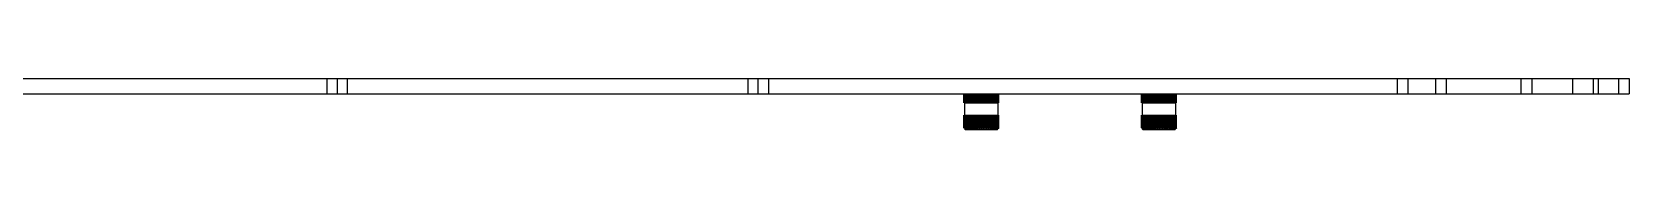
# Model space of a CAD drawing. Header units: millimetres. Extents: x 0 to 1189, y 0 to 841.
# Drawn here: x 540.7 to 698.1, y 615.2 to 620.2 of the extents above; entities that cross this region are included whole.
import ezdxf

# ---------------------------------------------------------------- set-up
doc = ezdxf.new("R2010")
doc.units = ezdxf.units.MM
doc.header["$LTSCALE"] = 65.395
doc.layers.get('0').update_dxf_attribs({"linetype": 'CONTINUOUS'})

msp = doc.modelspace()

# ---------------------------------------------------------------- linework, layer by layer
at = {"color": 7, "linetype": 'Continuous'}
for p, q in [((379.43, 620.2), (698.11, 620.2)), ((569.79, 618.7), (569.79, 620.2)), ((570.79, 620.2), (570.79, 618.7)), ((571.79, 620.2), (571.79, 618.7)), ((611.29, 618.7), (611.29, 620.2)), ((612.29, 618.7), (612.29, 620.2)), ((613.29, 620.2), (613.29, 618.7)), ((675.29, 618.7), (675.29, 620.2)), ((676.29, 620.2), (676.29, 618.7)), ((679.06, 618.7), (679.06, 620.2)), ((680.13, 618.7), (680.13, 620.2)), ((687.45, 620.2), (687.45, 618.7)), ((688.52, 620.2), (688.52, 618.7)), ((692.56, 618.7), (692.56, 620.2)), ((694.56, 620.2), (694.56, 618.7)), ((695.06, 620.2), (695.06, 618.7)), ((697.11, 618.7), (697.11, 620.2)), ((698.11, 620.2), (698.11, 618.7)), ((379.43, 618.7), (698.11, 618.7)), ((632.54, 617.8), (632.54, 618.7)), ((632.58, 617.8), (632.58, 618.7)), ((632.64, 615.35), (632.64, 618.7)), ((632.65, 618.7), (632.65, 617.8)), ((632.71, 617.8), (632.71, 618.7)), ((632.72, 618.7), (632.72, 617.8)), ((632.8, 617.8), (632.8, 618.7)), ((632.82, 618.7), (632.82, 617.8)), ((632.9, 617.8), (632.9, 618.7)), ((632.93, 618.7), (632.93, 617.8)), ((633.03, 617.8), (633.03, 618.7)), ((633.05, 618.7), (633.05, 617.8)), ((633.16, 617.8), (633.16, 618.7)), ((633.19, 618.7), (633.19, 617.8)), ((633.31, 617.8), (633.31, 618.7)), ((633.34, 618.7), (633.34, 617.8)), ((633.47, 617.8), (633.47, 618.7)), ((633.5, 618.7), (633.5, 617.8)), ((633.63, 617.8), (633.63, 618.7)), ((633.67, 618.7), (633.67, 617.8)), ((633.81, 617.8), (633.81, 618.7)), ((633.84, 618.7), (633.84, 617.8)), ((633.98, 617.8), (633.98, 618.7)), ((634.02, 618.7), (634.02, 617.8)), ((634.17, 617.8), (634.17, 618.7)), ((634.2, 618.7), (634.2, 617.8)), ((634.35, 617.8), (634.35, 618.7)), ((634.39, 618.7), (634.39, 617.8)), ((634.53, 617.8), (634.53, 618.7)), ((634.57, 618.7), (634.57, 617.8)), ((634.71, 617.8), (634.71, 618.7)), ((634.75, 618.7), (634.75, 617.8)), ((634.89, 617.8), (634.89, 618.7)), ((634.92, 618.7), (634.92, 617.8)), ((635.05, 617.8), (635.05, 618.7)), ((635.09, 618.7), (635.09, 617.8)), ((635.21, 617.8), (635.21, 618.7)), ((635.24, 618.7), (635.24, 617.8)), ((635.36, 617.8), (635.36, 618.7)), ((635.39, 618.7), (635.39, 617.8)), ((635.5, 617.8), (635.5, 618.7)), ((635.53, 618.7), (635.53, 617.8)), ((635.62, 617.8), (635.62, 618.7)), ((635.65, 618.7), (635.65, 617.8)), ((635.73, 617.8), (635.73, 618.7)), ((635.75, 618.7), (635.75, 617.8)), ((635.83, 617.8), (635.83, 618.7)), ((635.84, 618.7), (635.84, 617.8)), ((635.9, 617.8), (635.9, 618.7)), ((635.92, 615.35), (635.92, 618.7)), ((635.96, 617.8), (635.96, 618.7)), ((636, 617.8), (636, 618.7)), ((650.06, 617.8), (650.06, 618.7)), ((650.1, 617.8), (650.1, 618.7)), ((650.15, 615.35), (650.15, 618.7)), ((650.16, 618.7), (650.16, 617.8)), ((650.22, 617.8), (650.22, 618.7)), ((650.24, 618.7), (650.24, 617.8)), ((650.31, 617.8), (650.31, 618.7)), ((650.33, 618.7), (650.33, 617.8)), ((650.42, 617.8), (650.42, 618.7)), ((650.44, 618.7), (650.44, 617.8)), ((650.54, 617.8), (650.54, 618.7)), ((650.57, 618.7), (650.57, 617.8)), ((650.68, 617.8), (650.68, 618.7)), ((650.7, 618.7), (650.7, 617.8)), ((650.82, 617.8), (650.82, 618.7)), ((650.85, 618.7), (650.85, 617.8)), ((650.98, 617.8), (650.98, 618.7)), ((651.01, 618.7), (651.01, 617.8)), ((651.15, 617.8), (651.15, 618.7)), ((651.18, 618.7), (651.18, 617.8)), ((651.32, 617.8), (651.32, 618.7)), ((651.36, 618.7), (651.36, 617.8)), ((651.5, 617.8), (651.5, 618.7)), ((651.53, 618.7), (651.53, 617.8)), ((651.68, 617.8), (651.68, 618.7)), ((651.72, 618.7), (651.72, 617.8)), ((651.86, 617.8), (651.86, 618.7)), ((651.9, 618.7), (651.9, 617.8)), ((652.05, 617.8), (652.05, 618.7)), ((652.08, 618.7), (652.08, 617.8)), ((652.23, 617.8), (652.23, 618.7)), ((652.26, 618.7), (652.26, 617.8)), ((652.4, 617.8), (652.4, 618.7)), ((652.43, 618.7), (652.43, 617.8)), ((652.57, 617.8), (652.57, 618.7)), ((652.6, 618.7), (652.6, 617.8)), ((652.73, 617.8), (652.73, 618.7)), ((652.76, 618.7), (652.76, 617.8)), ((652.88, 617.8), (652.88, 618.7)), ((652.91, 618.7), (652.91, 617.8)), ((653.02, 617.8), (653.02, 618.7)), ((653.04, 618.7), (653.04, 617.8)), ((653.14, 617.8), (653.14, 618.7)), ((653.16, 618.7), (653.16, 617.8)), ((653.25, 617.8), (653.25, 618.7)), ((653.27, 618.7), (653.27, 617.8)), ((653.34, 617.8), (653.34, 618.7)), ((653.36, 618.7), (653.36, 617.8)), ((653.42, 617.8), (653.42, 618.7)), ((653.43, 615.35), (653.43, 618.7)), ((653.48, 617.8), (653.48, 618.7)), ((653.52, 617.8), (653.52, 618.7)), ((632.54, 617.8), (632.55, 617.8)), ((632.59, 617.8), (632.77, 617.8)), ((632.8, 617.8), (635.96, 617.8)), ((636, 617.8), (636.01, 617.8)), ((650.06, 617.8), (650.07, 617.8)), ((650.1, 617.8), (653.48, 617.8)), ((653.52, 617.8), (653.52, 617.8)), ((632.55, 616.6), (632.54, 616.6)), ((632.54, 615.35), (632.54, 616.6)), ((632.58, 616.6), (635.96, 616.6)), ((632.58, 615.35), (632.58, 616.6)), ((632.65, 616.6), (632.65, 615.35)), ((632.71, 615.35), (632.71, 616.6)), ((632.72, 616.6), (632.72, 615.35)), ((632.8, 615.35), (632.8, 616.6)), ((632.82, 616.6), (632.82, 615.35)), ((632.9, 615.35), (632.9, 616.6)), ((632.93, 616.6), (632.93, 615.35)), ((633.03, 615.35), (633.03, 616.6)), ((633.05, 616.6), (633.05, 615.35)), ((633.16, 615.35), (633.16, 616.6)), ((633.19, 616.6), (633.19, 615.35)), ((633.31, 615.35), (633.31, 616.6)), ((633.34, 616.6), (633.34, 615.35)), ((633.47, 615.35), (633.47, 616.6)), ((633.5, 616.6), (633.5, 615.35)), ((633.63, 615.35), (633.63, 616.6)), ((633.67, 616.6), (633.67, 615.35)), ((633.81, 615.35), (633.81, 616.6)), ((633.84, 616.6), (633.84, 615.35)), ((633.98, 615.35), (633.98, 616.6)), ((634.02, 616.6), (634.02, 615.35)), ((634.17, 615.35), (634.17, 616.6)), ((634.2, 616.6), (634.2, 615.35)), ((634.35, 615.35), (634.35, 616.6)), ((634.39, 616.6), (634.39, 615.35)), ((634.53, 615.35), (634.53, 616.6)), ((634.57, 616.6), (634.57, 615.35)), ((634.71, 615.35), (634.71, 616.6)), ((634.75, 616.6), (634.75, 615.35)), ((634.89, 615.35), (634.89, 616.6)), ((634.92, 616.6), (634.92, 615.35)), ((635.05, 615.35), (635.05, 616.6)), ((635.09, 616.6), (635.09, 615.35)), ((635.21, 615.35), (635.21, 616.6)), ((635.24, 616.6), (635.24, 615.35)), ((635.36, 615.35), (635.36, 616.6)), ((635.39, 616.6), (635.39, 615.35)), ((635.5, 615.35), (635.5, 616.6)), ((635.53, 616.6), (635.53, 615.35)), ((635.62, 615.35), (635.62, 616.6)), ((635.65, 616.6), (635.65, 615.35)), ((635.73, 615.35), (635.73, 616.6)), ((635.75, 616.6), (635.75, 615.35)), ((635.83, 615.35), (635.83, 616.6)), ((635.84, 616.6), (635.84, 615.35)), ((635.9, 615.35), (635.9, 616.6)), ((635.96, 615.35), (635.96, 616.6)), ((636.01, 616.6), (636, 616.6)), ((636, 615.35), (636, 616.6)), ((650.07, 616.6), (650.06, 616.6)), ((650.06, 615.35), (650.06, 616.6)), ((650.1, 616.6), (653.36, 616.6)), ((650.1, 615.35), (650.1, 616.6)), ((650.16, 616.6), (650.16, 615.35)), ((650.22, 615.35), (650.22, 616.6)), ((650.24, 616.6), (650.24, 615.35)), ((650.31, 615.35), (650.31, 616.6)), ((650.33, 616.6), (650.33, 615.35)), ((650.42, 615.35), (650.42, 616.6)), ((650.44, 616.6), (650.44, 615.35)), ((650.54, 615.35), (650.54, 616.6)), ((650.57, 616.6), (650.57, 615.35)), ((650.68, 615.35), (650.68, 616.6)), ((650.7, 616.6), (650.7, 615.35)), ((650.82, 615.35), (650.82, 616.6)), ((650.85, 616.6), (650.85, 615.35)), ((650.98, 615.35), (650.98, 616.6)), ((651.01, 616.6), (651.01, 615.35)), ((651.15, 615.35), (651.15, 616.6)), ((651.18, 616.6), (651.18, 615.35)), ((651.32, 615.35), (651.32, 616.6)), ((651.36, 616.6), (651.36, 615.35)), ((651.5, 615.35), (651.5, 616.6)), ((651.53, 616.6), (651.53, 615.35)), ((651.68, 615.35), (651.68, 616.6)), ((651.72, 616.6), (651.72, 615.35)), ((651.86, 615.35), (651.86, 616.6)), ((651.9, 616.6), (651.9, 615.35)), ((652.05, 615.35), (652.05, 616.6)), ((652.08, 616.6), (652.08, 615.35)), ((652.23, 615.35), (652.23, 616.6)), ((652.26, 616.6), (652.26, 615.35)), ((652.4, 615.35), (652.4, 616.6)), ((652.43, 616.6), (652.43, 615.35)), ((652.57, 615.35), (652.57, 616.6)), ((652.6, 616.6), (652.6, 615.35)), ((652.73, 615.35), (652.73, 616.6)), ((652.76, 616.6), (652.76, 615.35)), ((652.88, 615.35), (652.88, 616.6)), ((652.91, 616.6), (652.91, 615.35)), ((653.02, 615.35), (653.02, 616.6)), ((653.04, 616.6), (653.04, 615.35)), ((653.14, 615.35), (653.14, 616.6)), ((653.16, 616.6), (653.16, 615.35)), ((653.25, 615.35), (653.25, 616.6)), ((653.27, 616.6), (653.27, 615.35)), ((653.34, 615.35), (653.34, 616.6)), ((653.36, 616.6), (653.36, 615.35)), ((653.37, 616.6), (653.48, 616.6)), ((653.42, 615.35), (653.42, 616.6)), ((653.48, 615.35), (653.48, 616.6)), ((653.52, 616.6), (653.52, 616.6)), ((653.52, 615.35), (653.52, 616.6)), ((632.54, 615.35), (632.55, 615.35)), ((632.58, 615.35), (632.59, 615.35)), ((632.68, 615.2), (632.62, 615.26)), ((632.64, 615.35), (632.65, 615.35)), ((632.68, 615.2), (635.88, 615.2)), ((632.71, 615.35), (632.72, 615.35)), ((632.8, 615.35), (632.82, 615.35)), ((632.9, 615.35), (632.93, 615.35)), ((633.03, 615.35), (633.05, 615.35)), ((633.03, 615.32), (633.03, 615.35)), ((633.15, 615.35), (633.15, 615.27)), ((633.16, 615.35), (633.19, 615.35)), ((633.16, 615.32), (633.16, 615.35)), ((633.29, 615.35), (633.29, 615.27)), ((633.31, 615.35), (633.34, 615.35)), ((633.47, 615.35), (633.5, 615.35)), ((633.63, 615.35), (633.67, 615.35)), ((633.81, 615.35), (633.84, 615.35)), ((633.98, 615.35), (634.02, 615.35)), ((634.17, 615.35), (634.2, 615.35)), ((634.35, 615.35), (634.39, 615.35)), ((634.53, 615.35), (634.57, 615.35)), ((634.71, 615.35), (634.75, 615.35)), ((634.89, 615.35), (634.92, 615.35)), ((635.05, 615.35), (635.09, 615.35)), ((635.21, 615.35), (635.24, 615.35)), ((635.26, 615.35), (635.26, 615.27)), ((635.36, 615.35), (635.39, 615.35)), ((635.39, 615.35), (635.39, 615.3)), ((635.39, 615.3), (635.4, 615.27)), ((635.4, 615.35), (635.4, 615.27)), ((635.5, 615.35), (635.53, 615.35)), ((635.53, 615.35), (635.52, 615.3)), ((635.52, 615.3), (635.52, 615.27)), ((635.62, 615.35), (635.65, 615.35)), ((635.73, 615.35), (635.75, 615.35)), ((635.83, 615.35), (635.84, 615.35)), ((635.88, 615.2), (635.91, 615.23)), ((635.9, 615.35), (635.92, 615.35)), ((635.96, 615.35), (635.97, 615.35)), ((636, 615.35), (636.01, 615.35)), ((650.06, 615.35), (650.07, 615.35)), ((650.1, 615.35), (650.11, 615.35)), ((650.19, 615.2), (650.13, 615.26)), ((650.15, 615.35), (650.16, 615.35)), ((650.19, 615.2), (653.39, 615.2)), ((650.22, 615.35), (650.24, 615.35)), ((650.31, 615.35), (650.33, 615.35)), ((650.42, 615.35), (650.44, 615.35)), ((650.54, 615.35), (650.57, 615.35)), ((650.54, 615.32), (650.54, 615.35)), ((650.67, 615.32), (650.68, 615.35)), ((650.67, 615.35), (650.67, 615.27)), ((650.68, 615.35), (650.7, 615.35)), ((650.81, 615.35), (650.81, 615.27)), ((650.82, 615.35), (650.85, 615.35)), ((650.98, 615.35), (651.01, 615.35)), ((651.15, 615.35), (651.18, 615.35)), ((651.32, 615.35), (651.36, 615.35)), ((651.5, 615.35), (651.53, 615.35)), ((651.68, 615.35), (651.72, 615.35)), ((651.86, 615.35), (651.9, 615.35)), ((652.05, 615.35), (652.08, 615.35)), ((652.23, 615.35), (652.26, 615.35)), ((652.4, 615.35), (652.43, 615.35)), ((652.57, 615.35), (652.6, 615.35)), ((652.73, 615.35), (652.76, 615.35)), ((652.78, 615.35), (652.78, 615.27)), ((652.88, 615.35), (652.91, 615.35)), ((652.91, 615.35), (652.91, 615.3)), ((652.91, 615.35), (652.91, 615.27)), ((652.91, 615.3), (652.91, 615.27)), ((653.02, 615.35), (653.04, 615.35)), ((653.04, 615.35), (653.04, 615.3)), ((653.04, 615.3), (653.04, 615.27)), ((653.14, 615.35), (653.16, 615.35)), ((653.25, 615.35), (653.27, 615.35)), ((653.34, 615.35), (653.36, 615.35)), ((653.39, 615.2), (653.42, 615.23)), ((653.42, 615.35), (653.43, 615.35)), ((653.48, 615.35), (653.49, 615.35)), ((653.52, 615.35), (653.52, 615.35))]:
    msp.add_line(p, q, dxfattribs=at)
for centre, radius, start, end in [((505.55, 618.49), 127.74, 359.8827, 0.0924), ((523.07, 618.49), 127.74, 359.8827, 0.0924), ((636.59, 618.81), 5.32, 220.5231, 220.8809), ((636.75, 618.44), 5.19, 216.4924, 216.8391), ((636.56, 620.15), 6.23, 230.428, 231.1579), ((637.09, 618.1), 5.24, 211.6593, 211.9836), ((636.66, 620.44), 6.48, 231.7351, 232.4575), ((636.65, 617.82), 4.72, 211.9767, 212.6925), ((636.23, 619.75), 5.71, 231.1625, 231.561), ((637.76, 617.81), 5.62, 205.9545, 206.2405), ((636.34, 620.01), 5.95, 232.4619, 232.8559), ((636.78, 620.66), 6.68, 232.6802, 233.3961), ((637.24, 617.55), 5.04, 206.2341, 206.8675), ((636.45, 620.23), 6.14, 233.4005, 233.7908), ((639.14, 617.58), 6.73, 199.3685, 199.5961), ((638.72, 617.43), 6.27, 199.5974, 199.8401), ((636.89, 620.82), 6.82, 233.2939, 234.0052), ((638.22, 617.25), 5.75, 199.8378, 200.1009), ((636.57, 620.37), 6.27, 234.0095, 234.3971), ((642.66, 617.42), 9.97, 191.9955, 192.1435), ((641.57, 617.19), 8.86, 192.1399, 192.4698), ((637.15, 621.08), 7.12, 233.5997, 233.9429), ((636.89, 620.73), 6.68, 233.9463, 234.3121), ((636.69, 620.45), 6.34, 234.3091, 234.6954), ((657.85, 617.11), 24.88, 184.1162, 184.2312), ((637.27, 621.08), 7.12, 233.5997, 233.9429), ((637.02, 620.73), 6.68, 233.9463, 234.3121), ((636.82, 620.45), 6.34, 234.3091, 234.6954), ((608.34, 617.11), 24.88, 355.7688, 355.8838), ((637.4, 621), 7.04, 233.2978, 233.6421), ((637.14, 620.65), 6.61, 233.6454, 234.0125), ((636.94, 620.37), 6.27, 234.0095, 234.3971), ((624.64, 617.19), 8.86, 347.5302, 347.8601), ((623.55, 617.42), 9.97, 347.8565, 348.0045), ((637.52, 620.84), 6.9, 232.6842, 233.0306), ((637.16, 620.36), 6.3, 233.0274, 233.7872), ((627.59, 617.41), 6.22, 339.9108, 340.6442), ((637.4, 620.29), 6.29, 231.7258, 232.8421), ((628.94, 617.63), 5.22, 333.1414, 334.0607), ((637.52, 620.01), 6.05, 230.4184, 231.5468), ((629.65, 617.91), 4.88, 327.3171, 328.3571), ((637.65, 619.69), 5.77, 228.7061, 229.8468), ((630.08, 618.23), 4.85, 322.4148, 323.5243), ((637.8, 619.33), 5.49, 226.5326, 227.6831), ((630.49, 618.49), 4.84, 318.3408, 319.1259), ((630.12, 618.81), 5.32, 319.1191, 319.4769), ((637.96, 618.96), 5.22, 223.8274, 224.9808), ((630.7, 618.85), 5.06, 315.0095, 315.8012), ((630.35, 619.19), 5.55, 315.7945, 316.1562), ((638.31, 618.7), 5.16, 220.5171, 221.2546), ((637.95, 618.38), 4.68, 221.2598, 221.6652), ((630.86, 619.22), 5.33, 312.3075, 313.0967), ((630.52, 619.58), 5.83, 313.0903, 313.4515), ((638.61, 618.34), 5.02, 216.4864, 217.2016), ((638.22, 618.04), 4.54, 217.2069, 217.6011), ((630.9, 619.69), 5.77, 310.1528, 311.2935), ((638.9, 617.91), 4.88, 211.6426, 212.6826), ((631.03, 620.01), 6.05, 308.4528, 309.5812), ((639.61, 617.63), 5.22, 205.939, 206.8583), ((631.16, 620.29), 6.29, 307.1575, 308.2738), ((640.96, 617.41), 6.22, 199.3556, 200.0889), ((631.28, 620.51), 6.49, 306.2224, 307.3286), ((644.24, 617.26), 9.2, 191.9868, 192.4646), ((631.4, 620.66), 6.63, 305.6158, 306.7148), ((631.52, 620.74), 6.7, 305.3175, 306.4127), ((631.75, 620.6), 6.52, 305.3095, 306.0597), ((631.42, 621.05), 7.08, 306.0541, 306.3992), ((631.87, 620.52), 6.45, 305.6078, 306.3606), ((627.33, 617.11), 8.5, 347.5271, 347.6983), ((626.26, 617.34), 9.59, 347.7009, 348.0076), ((631.55, 620.96), 7, 306.355, 306.7012), ((631.99, 620.37), 6.32, 306.2143, 306.9721), ((630.31, 617.26), 5.77, 339.8988, 340.161), ((629.64, 617.5), 6.48, 340.165, 340.6361), ((631.67, 620.81), 6.86, 306.9664, 307.3148), ((632.11, 620.16), 6.12, 307.1492, 307.9142), ((631.48, 617.47), 4.85, 333.127, 333.455), ((630.97, 617.72), 5.42, 333.4597, 334.0509), ((631.78, 620.58), 6.66, 307.9083, 308.2597), ((632.21, 619.88), 5.88, 308.4443, 309.2177), ((632.04, 617.73), 4.55, 327.3015, 327.6718), ((631.61, 618.01), 5.06, 327.6769, 328.3466), ((631.93, 618.34), 5.02, 322.7984, 323.5136), ((631.88, 620.29), 6.41, 309.2117, 309.5667), ((632.09, 618.7), 5.16, 318.7454, 319.4829), ((654.1, 618.81), 5.32, 220.5231, 220.8809), ((654.27, 618.44), 5.19, 216.4924, 216.8391), ((654.08, 620.15), 6.23, 230.428, 231.1579), ((654.61, 618.1), 5.24, 211.6593, 211.9836), ((654.18, 620.44), 6.48, 231.7351, 232.4575), ((654.17, 617.82), 4.72, 211.9767, 212.6925), ((653.75, 619.75), 5.71, 231.1625, 231.561), ((655.28, 617.81), 5.62, 205.9545, 206.2405), ((653.85, 620.01), 5.95, 232.4619, 232.8559), ((654.29, 620.66), 6.68, 232.6802, 233.3961), ((654.75, 617.55), 5.04, 206.2341, 206.8675), ((656.66, 617.58), 6.73, 199.3685, 199.5961), ((653.96, 620.23), 6.14, 233.4005, 233.7908), ((656.23, 617.43), 6.27, 199.5974, 199.8401), ((654.41, 620.82), 6.82, 233.2939, 234.0052), ((655.74, 617.25), 5.75, 199.8378, 200.1009), ((654.08, 620.37), 6.27, 234.0095, 234.3971), ((660.17, 617.42), 9.97, 191.9955, 192.1435), ((659.08, 617.19), 8.86, 192.1399, 192.4698), ((654.67, 621.08), 7.12, 233.5997, 233.9429), ((654.41, 620.73), 6.68, 233.9463, 234.3121), ((654.21, 620.45), 6.34, 234.3091, 234.6954), ((675.36, 617.11), 24.88, 184.1162, 184.2312), ((654.79, 621.08), 7.12, 233.5997, 233.9429), ((654.53, 620.73), 6.68, 233.9463, 234.3121), ((654.33, 620.45), 6.34, 234.3091, 234.6954), ((625.85, 617.11), 24.88, 355.7688, 355.8838), ((654.91, 621), 7.04, 233.2978, 233.6421), ((654.66, 620.65), 6.61, 233.6454, 234.0125), ((654.46, 620.37), 6.27, 234.0095, 234.3971), ((642.16, 617.19), 8.86, 347.5302, 347.8601), ((641.07, 617.42), 9.97, 347.8565, 348.0045), ((655.04, 620.84), 6.9, 232.6842, 233.0306), ((654.68, 620.36), 6.3, 233.0274, 233.7872), ((645.11, 617.41), 6.22, 339.9108, 340.6442), ((654.91, 620.29), 6.29, 231.7258, 232.8421), ((646.45, 617.63), 5.22, 333.1414, 334.0607), ((655.03, 620.01), 6.05, 230.4184, 231.5468), ((647.16, 617.91), 4.88, 327.3171, 328.3571), ((655.17, 619.69), 5.77, 228.7061, 229.8468), ((647.6, 618.23), 4.85, 322.4148, 323.5243), ((655.31, 619.33), 5.49, 226.5326, 227.6831), ((648, 618.49), 4.84, 318.3408, 319.1259), ((647.64, 618.81), 5.32, 319.1191, 319.4769), ((655.48, 618.96), 5.22, 223.8274, 224.9808), ((648.21, 618.85), 5.06, 315.0095, 315.8012), ((647.86, 619.19), 5.55, 315.7945, 316.1562), ((655.82, 618.7), 5.16, 220.5171, 221.2546), ((655.46, 618.38), 4.68, 221.2598, 221.6652), ((648.38, 619.22), 5.33, 312.3075, 313.0967), ((648.04, 619.58), 5.83, 313.0903, 313.4515), ((656.12, 618.34), 5.02, 216.4864, 217.2016), ((655.73, 618.04), 4.54, 217.2069, 217.6011), ((648.42, 619.69), 5.77, 310.1528, 311.2935), ((656.42, 617.91), 4.88, 211.6426, 212.6826), ((648.55, 620.01), 6.05, 308.4528, 309.5812), ((657.13, 617.63), 5.22, 205.939, 206.8583), ((648.67, 620.29), 6.29, 307.1575, 308.2738), ((658.47, 617.41), 6.22, 199.3556, 200.0889), ((648.79, 620.51), 6.49, 306.2224, 307.3286), ((661.76, 617.26), 9.2, 191.9868, 192.4646), ((648.92, 620.66), 6.63, 305.6158, 306.7148), ((649.04, 620.74), 6.7, 305.3175, 306.4127), ((649.27, 620.6), 6.52, 305.3095, 306.0597), ((648.94, 621.05), 7.08, 306.0541, 306.3992), ((643.78, 617.34), 9.59, 347.7009, 348.0076), ((649.39, 620.52), 6.45, 305.6078, 306.3606), ((644.85, 617.11), 8.5, 347.5271, 347.6983), ((649.06, 620.96), 7, 306.355, 306.7012), ((649.51, 620.37), 6.32, 306.2143, 306.9721), ((647.83, 617.26), 5.77, 339.8988, 340.161), ((647.15, 617.5), 6.48, 340.165, 340.6361), ((649.18, 620.81), 6.86, 306.9664, 307.3148), ((649.62, 620.16), 6.12, 307.1492, 307.9142), ((648.99, 617.47), 4.85, 333.127, 333.455), ((648.48, 617.72), 5.42, 333.4597, 334.0509), ((649.72, 619.88), 5.88, 308.4443, 309.2177), ((649.55, 617.73), 4.55, 327.3015, 327.6718), ((649.29, 620.58), 6.66, 307.9083, 308.2597), ((649.12, 618.01), 5.06, 327.6769, 328.3466), ((649.45, 618.34), 5.02, 322.7984, 323.5136), ((649.4, 620.29), 6.41, 309.2117, 309.5667), ((649.6, 618.7), 5.16, 318.7454, 319.4829)]:
    msp.add_arc(centre, radius, start, end, dxfattribs=at)
for points in [[(633.44, 617.8), (633.44, 618.1), (633.44, 618.4), (633.44, 618.7)], [(633.59, 617.8), (633.59, 618.1), (633.59, 618.4), (633.59, 618.7)], [(633.75, 617.8), (633.75, 618.1), (633.76, 618.4), (633.76, 618.7)], [(633.92, 617.8), (633.92, 618.1), (633.93, 618.4), (633.93, 618.7)], [(634.09, 617.8), (634.09, 618.1), (634.1, 618.4), (634.1, 618.7)], [(634.27, 617.8), (634.27, 618.1), (634.28, 618.4), (634.28, 618.7)], [(634.44, 617.8), (634.44, 618.1), (634.45, 618.4), (634.45, 618.7)], [(634.61, 617.8), (634.61, 618.1), (634.62, 618.4), (634.62, 618.7)], [(635.26, 618.23), (635.26, 618.39), (635.26, 618.54), (635.26, 618.7)], [(650.95, 617.8), (650.95, 618.1), (650.95, 618.4), (650.95, 618.7)], [(651.11, 617.8), (651.11, 618.1), (651.11, 618.4), (651.11, 618.7)], [(651.27, 617.8), (651.27, 618.1), (651.27, 618.4), (651.27, 618.7)], [(651.44, 617.8), (651.44, 618.1), (651.44, 618.4), (651.44, 618.7)], [(651.61, 617.8), (651.61, 618.1), (651.62, 618.4), (651.62, 618.7)], [(651.78, 617.8), (651.78, 618.1), (651.79, 618.4), (651.79, 618.7)], [(651.96, 617.8), (651.96, 618.1), (651.97, 618.4), (651.97, 618.7)], [(652.13, 617.8), (652.13, 618.1), (652.14, 618.4), (652.14, 618.7)], [(652.77, 618.23), (652.78, 618.39), (652.78, 618.54), (652.78, 618.7)], [(633.29, 617.8), (633.29, 617.94), (633.29, 618.09), (633.29, 618.23)], [(635.25, 617.8), (635.25, 617.94), (635.26, 618.09), (635.26, 618.23)], [(650.8, 617.8), (650.8, 617.94), (650.81, 618.09), (650.81, 618.23)], [(652.76, 617.8), (652.76, 617.94), (652.77, 618.09), (652.77, 618.23)], [(633.3, 616.6), (633.3, 616.45), (633.29, 616.31), (633.29, 616.17)], [(633.29, 616.17), (633.29, 615.89), (633.29, 615.62), (633.29, 615.35)], [(634.46, 616.6), (634.46, 616.16), (634.45, 615.72), (634.45, 615.27)], [(634.63, 616.6), (634.63, 616.16), (634.62, 615.72), (634.62, 615.27)], [(634.8, 616.6), (634.8, 616.16), (634.79, 615.72), (634.79, 615.27)], [(634.96, 616.6), (634.96, 616.16), (634.96, 615.72), (634.96, 615.27)], [(635.12, 616.6), (635.12, 616.16), (635.11, 615.72), (635.11, 615.27)], [(635.26, 616.6), (635.26, 616.45), (635.26, 616.31), (635.26, 616.17)], [(635.26, 616.17), (635.26, 615.89), (635.26, 615.62), (635.26, 615.35)], [(650.81, 616.17), (650.8, 615.89), (650.81, 615.62), (650.81, 615.35)], [(650.82, 616.6), (650.82, 616.45), (650.81, 616.31), (650.81, 616.17)], [(651.97, 616.6), (651.97, 616.16), (651.97, 615.72), (651.97, 615.27)], [(652.14, 616.6), (652.14, 616.16), (652.14, 615.72), (652.14, 615.27)], [(652.31, 616.6), (652.31, 616.16), (652.31, 615.72), (652.31, 615.27)], [(652.48, 616.6), (652.48, 616.16), (652.47, 615.72), (652.47, 615.27)], [(652.63, 616.6), (652.63, 616.16), (652.63, 615.72), (652.63, 615.27)], [(652.78, 616.17), (652.77, 615.89), (652.78, 615.62), (652.78, 615.35)], [(652.78, 616.6), (652.78, 616.45), (652.78, 616.31), (652.78, 616.17)]]:
    msp.add_open_spline(points, degree=3, dxfattribs=at)
for points, knots in [([(634.78, 617.8), (634.78, 617.95), (634.8, 618.25), (634.79, 618.55), (634.79, 618.7)], [0, 0, 0, 0, 0.499979, 1, 1, 1, 1]), ([(634.95, 617.8), (634.95, 617.95), (634.96, 618.25), (634.96, 618.55), (634.96, 618.7)], [0, 0, 0, 0, 0.499988, 1, 1, 1, 1]), ([(635.1, 617.8), (635.1, 617.95), (635.12, 618.25), (635.11, 618.55), (635.11, 618.7)], [0, 0, 0, 0, 0.499991, 1, 1, 1, 1]), ([(652.3, 617.8), (652.3, 617.95), (652.31, 618.25), (652.31, 618.55), (652.31, 618.7)], [0, 0, 0, 0, 0.499979, 1, 1, 1, 1]), ([(652.46, 617.8), (652.46, 617.95), (652.48, 618.25), (652.47, 618.55), (652.47, 618.7)], [0, 0, 0, 0, 0.499988, 1, 1, 1, 1]), ([(652.62, 617.8), (652.62, 617.95), (652.63, 618.25), (652.63, 618.55), (652.63, 618.7)], [0, 0, 0, 0, 0.499991, 1, 1, 1, 1]), ([(633.45, 616.6), (633.45, 616.38), (633.43, 615.94), (633.44, 615.49), (633.44, 615.27)], [0, 0, 0, 0, 0.499977, 1, 1, 1, 1]), ([(633.6, 616.6), (633.6, 616.38), (633.59, 615.94), (633.59, 615.49), (633.59, 615.27)], [0, 0, 0, 0, 0.499975, 1, 1, 1, 1]), ([(633.77, 616.6), (633.77, 616.38), (633.75, 615.94), (633.76, 615.49), (633.76, 615.27)], [0, 0, 0, 0, 0.499971, 1, 1, 1, 1]), ([(633.94, 616.6), (633.94, 616.38), (633.92, 615.94), (633.93, 615.49), (633.93, 615.27)], [0, 0, 0, 0, 0.499968, 1, 1, 1, 1]), ([(634.11, 616.6), (634.11, 616.38), (634.09, 615.94), (634.1, 615.49), (634.1, 615.27)], [0, 0, 0, 0, 0.499964, 1, 1, 1, 1]), ([(634.28, 616.6), (634.28, 616.38), (634.27, 615.94), (634.28, 615.49), (634.28, 615.27)], [0, 0, 0, 0, 0.49996, 1, 1, 1, 1]), ([(650.96, 616.6), (650.96, 616.38), (650.95, 615.94), (650.95, 615.49), (650.95, 615.27)], [0, 0, 0, 0, 0.499977, 1, 1, 1, 1]), ([(651.12, 616.6), (651.12, 616.38), (651.1, 615.94), (651.11, 615.49), (651.11, 615.27)], [0, 0, 0, 0, 0.499975, 1, 1, 1, 1]), ([(651.28, 616.6), (651.28, 616.38), (651.27, 615.94), (651.27, 615.49), (651.27, 615.27)], [0, 0, 0, 0, 0.499971, 1, 1, 1, 1]), ([(651.45, 616.6), (651.45, 616.38), (651.44, 615.94), (651.44, 615.49), (651.44, 615.27)], [0, 0, 0, 0, 0.499968, 1, 1, 1, 1]), ([(651.62, 616.6), (651.62, 616.38), (651.61, 615.94), (651.62, 615.49), (651.62, 615.27)], [0, 0, 0, 0, 0.499964, 1, 1, 1, 1]), ([(651.8, 616.6), (651.8, 616.38), (651.79, 615.94), (651.79, 615.49), (651.79, 615.27)], [0, 0, 0, 0, 0.49996, 1, 1, 1, 1])]:
    msp.add_open_spline(points, degree=3, knots=knots, dxfattribs=at)

doc.saveas('drawing.dxf')
